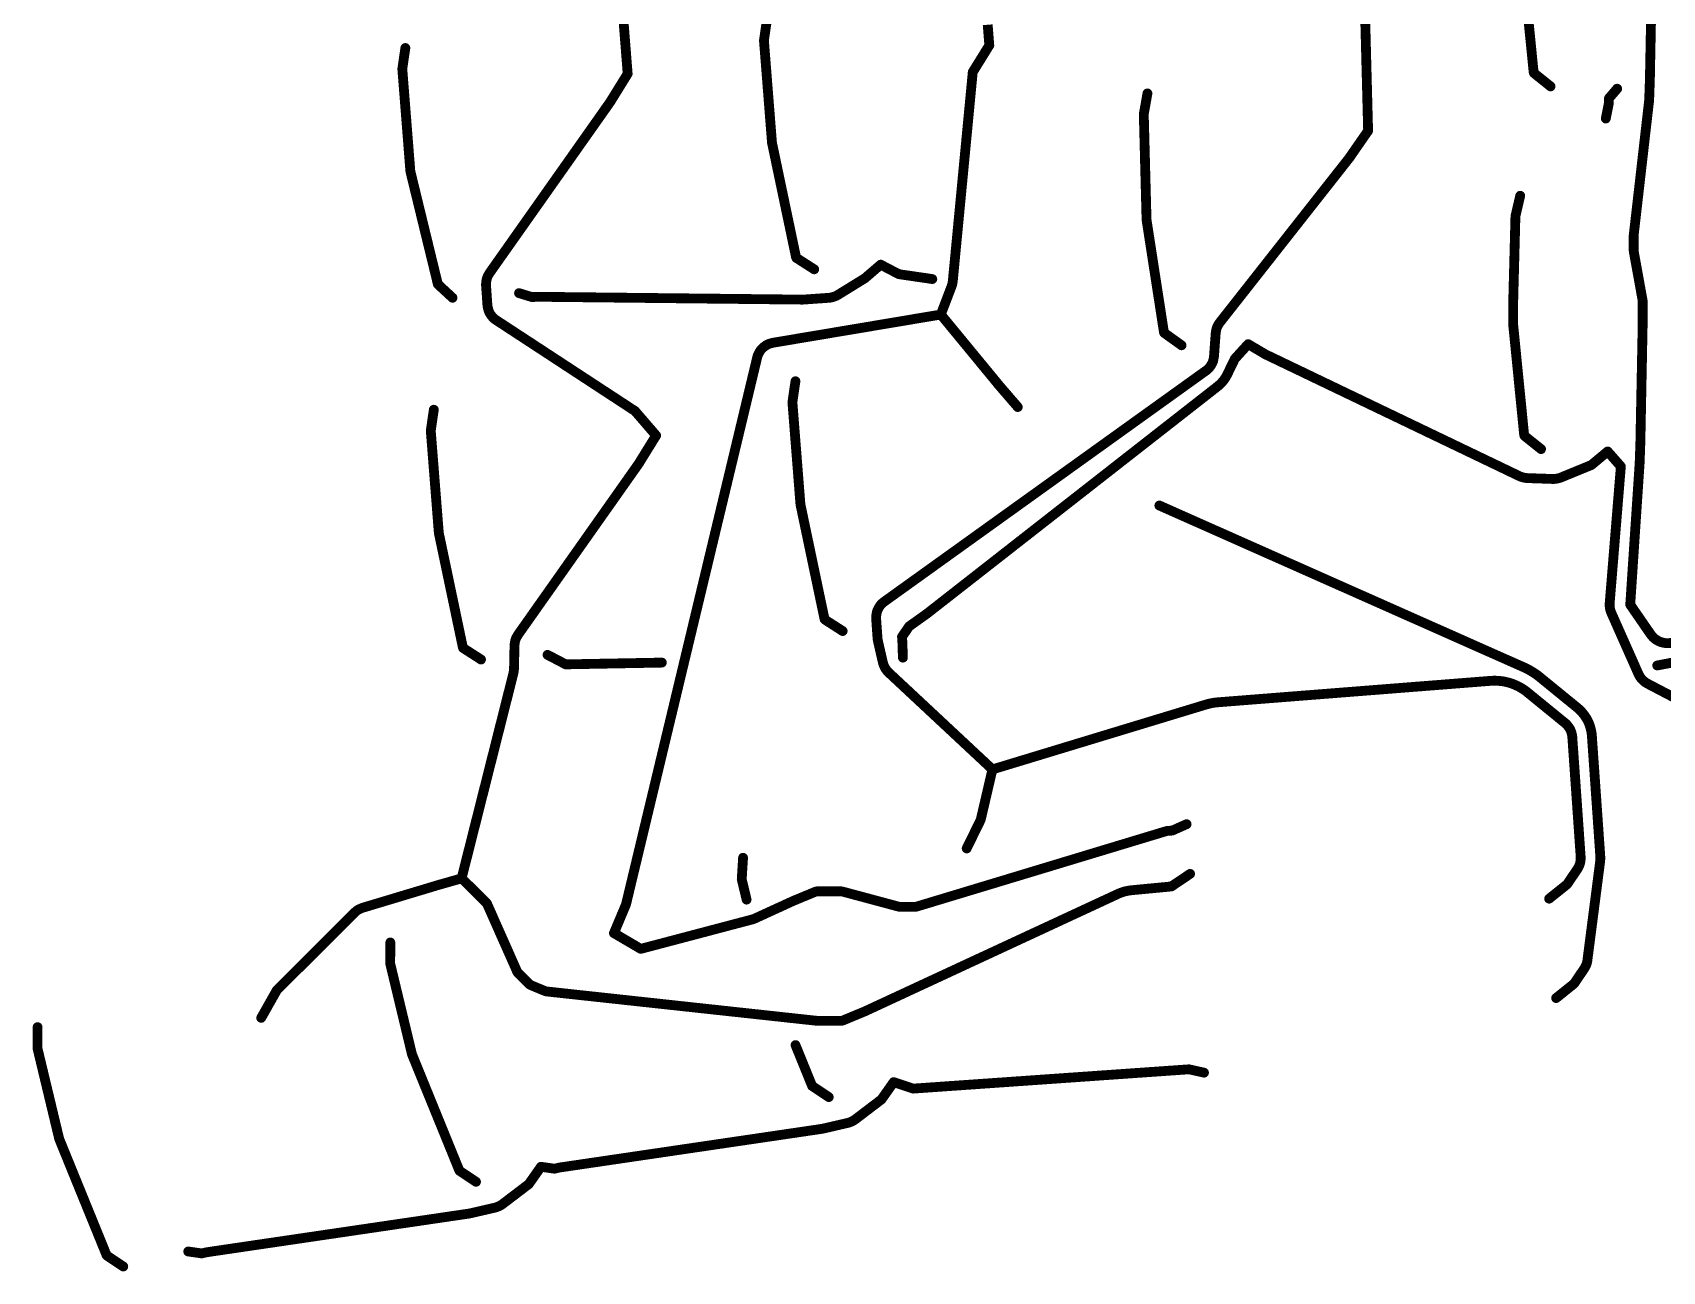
# Model space of a CAD drawing. Extents: x -168 to 102, y -39 to 61.
# Drawn here: x -24 to 59.1, y -38.3 to 24.9 of the extents above; entities that cross this region are included whole.
import ezdxf

# ---------------------------------------------------------------- set-up
doc = ezdxf.new("R2010")
doc.units = 0
doc.layers.get('0').update_dxf_attribs({"linetype": 'CONTINUOUS', "lineweight": 0})
doc.layers.add('B_Cu_____________', color=7, linetype='CONTINUOUS', lineweight=0)

# ---------------------------------------------------------------- blocks, each defined once
blk = doc.blocks.new('UNIT_DISC')
at = {"const_width": 0.5}
blk.add_lwpolyline([(0.25, 0, 1), (-0.25, 0, 1)], format="xyb", close=True, dxfattribs=at)

msp = doc.modelspace()

# ---------------------------------------------------------------- linework, layer by layer
at = {"layer": 'B_Cu_____________', "const_width": 0.5}
for points in [[(4.9837, 39.913), (6.2311, 24.0641)], [(43.6452, 37.0542), (44.0611, 21.1616)], [(52.5338, 22.8677), (51.9804, 28.4313)], [(58.5802, 28.4513), (58.4638, 22.4597)], [(13.2826, 24.4666), (13.4381, 25.5331)], [(24.6937, 25.2664), (24.7762, 24.2186)], [(-5.1603, 23.0151), (-5.0049, 24.0816)], [(6.2311, 24.0641), (6.2507, 23.8149)], [(13.3022, 24.2174), (13.2826, 24.4666)], [(13.6918, 19.268), (13.3022, 24.2174)], [(23.9324, 22.8567), (24.7762, 24.2186)], [(6.2507, 23.8149), (6.3332, 22.7671)], [(-5.1407, 22.7659), (-5.1603, 23.0151)], [(-4.7511, 17.8165), (-5.1407, 22.7659)], [(6.3332, 22.7671), (5.4894, 21.4052)], [(22.9142, 12.2009), (23.9324, 22.8567)], [(52.5478, 22.8148), (52.5407, 22.8358)], [(52.5656, 22.7907), (52.5648, 22.7913)], [(53.3975, 22.1246), (52.5656, 22.7907)], [(58.4634, 22.4481), (58.4285, 21.4487)], [(5.4808, 21.3828), (-0.6922, 12.6338)], [(5.4894, 21.4052), (5.4891, 21.4031)], [(32.6538, 20.7108), (32.8414, 21.7671)], [(56.3783, 21.5191), (56.3696, 21.2693)], [(56.7955, 22.006), (56.3783, 21.5191)], [(58.4241, 21.3894), (57.6416, 14.5633)], [(32.6603, 20.4609), (32.6538, 20.7108)], [(44.0611, 21.1616), (44.0676, 20.9117)], [(44.0676, 20.9117), (44.0952, 19.8611)], [(56.3649, 21.2294), (56.2169, 20.484)], [(56.3696, 21.2693), (56.3693, 21.2641)], [(32.7944, 15.3369), (32.6603, 20.4609)], [(44.0952, 19.8611), (43.1813, 18.5453)], [(14.917, 13.4257), (13.6964, 19.2362)], [(43.1715, 18.5234), (36.549, 10.1095)], [(43.1813, 18.5453), (43.1811, 18.5444)], [(-3.3462, 12.0368), (-4.7448, 17.7769)], [(51.608, 15.5032), (51.8509, 16.5483)], [(33.6771, 9.6196), (32.7972, 15.3052)], [(51.495, 11.1825), (51.6015, 15.2533)], [(51.6015, 15.2533), (51.608, 15.5032)], [(57.64, 14.5348), (57.64, 13.7392)], [(14.9268, 13.3972), (14.9218, 13.4096)], [(14.9479, 13.3729), (14.9459, 13.3742)], [(15.8448, 12.7974), (14.9479, 13.3729)], [(57.644, 13.6946), (58.0918, 11.2205)], [(-0.7305, 12.5736), (-0.7791, 12.4886)], [(18.4241, 12.3369), (17.0336, 11.4804)], [(18.4264, 12.3383), (18.4241, 12.3369)], [(18.4285, 12.3398), (18.4264, 12.3383)], [(19.2366, 13.0346), (18.4285, 12.3398)], [(19.2366, 13.0346), (20.164, 12.5501)], [(20.164, 12.5501), (21.8685, 12.3008)], [(-2.5982, 11.3459), (-3.3462, 12.0368)], [(-0.8888, 11.9667), (-0.8365, 11.2186)], [(-0.872, 12.2119), (-0.8845, 12.1148)], [(1.4604, 11.3792), (0.7936, 11.5831)], [(1.7098, 11.3966), (1.4604, 11.3792)], [(1.7124, 11.3968), (1.7098, 11.3966)], [(15.2408, 11.2524), (1.73, 11.3972)], [(16.8379, 11.3955), (16.7435, 11.3697)], [(22.3024, 10.4912), (22.85, 11.9263)], [(-0.8365, 11.2186), (-0.8365, 11.2184)], [(-0.8365, 11.2184), (-0.819, 10.969)], [(-0.7944, 10.824), (-0.7815, 10.7767)], [(-0.7815, 10.7767), (-0.7813, 10.7763)], [(-0.7813, 10.7763), (-0.7684, 10.7291)], [(15.5504, 11.2716), (15.301, 11.2542)], [(15.5506, 11.2716), (15.5504, 11.2716)], [(16.3486, 11.3274), (15.5506, 11.2716)], [(16.3487, 11.3274), (16.3486, 11.3274)], [(16.5981, 11.3449), (16.3487, 11.3274)], [(51.4949, 11.1759), (51.495, 11.1825)], [(51.4949, 9.9624), (51.4949, 11.1759)], [(58.0958, 11.1769), (58.0959, 11.1513)], [(58.0959, 11.1513), (58.0959, 11.1503)], [(58.0959, 11.1503), (58.0959, 9.9625)], [(-0.6377, 10.4672), (-0.5777, 10.3898)], [(-0.3956, 10.2217), (6.718, 5.5648)], [(13.7659, 9.0566), (22.3024, 10.4912)], [(22.3024, 10.4912), (25.1719, 7.0065)], [(36.5075, 10.0513), (36.4545, 9.9689)], [(52.0495, 4.374), (51.4961, 9.9376)], [(58.0959, 9.9576), (57.9795, 3.966)], [(58.0959, 9.9625), (58.0959, 9.9576)], [(13.5922, 9.0122), (13.6864, 9.0388)], [(33.6939, 9.5677), (33.6858, 9.5879)], [(33.7128, 9.5447), (33.7104, 9.5464)], [(34.5784, 8.923), (33.7128, 9.5447)], [(36.3197, 9.5214), (36.2365, 8.384)], [(36.3384, 9.6483), (36.3297, 9.6002)], [(36.3386, 9.6495), (36.3384, 9.6483)], [(36.3474, 9.6977), (36.3386, 9.6495)], [(37.9778, 8.9824), (37.2928, 8.2289)], [(38.8786, 8.45), (37.9778, 8.9824)], [(6.2549, -19.5584), (12.9415, 8.3188)], [(13.0162, 8.51), (13.064, 8.5955)], [(13.255, 8.8191), (13.332, 8.8797)], [(36.2264, 8.3046), (36.2089, 8.2083)], [(37.2886, 8.2164), (36.9129, 7.4409)], [(37.2928, 8.2289), (37.292, 8.2259)], [(38.8813, 8.4493), (38.8786, 8.45)], [(51.8177, 2.2488), (38.891, 8.4459)], [(35.8551, 7.6504), (19.4553, -4.1206)], [(36.1017, 7.9365), (36.0487, 7.8541)], [(14.7341, 6.0236), (14.8896, 7.0901)], [(36.4155, 6.8248), (21.5563, -4.7907)], [(25.1807, 6.9906), (25.1813, 6.9887)], [(25.1813, 6.9887), (26.2277, 5.7756)], [(-3.7088, 4.5721), (-3.5534, 5.6386)], [(14.7537, 5.7744), (14.7341, 6.0236)], [(15.1433, 0.825), (14.7537, 5.7744)], [(6.7377, 5.5391), (6.7383, 5.5372)], [(6.7383, 5.5372), (7.7847, 4.3241)], [(-3.6892, 4.3229), (-3.7088, 4.5721)], [(-3.2996, -0.6264), (-3.6892, 4.3229)], [(7.7847, 4.3241), (6.9409, 2.9622)], [(52.0635, 4.3211), (52.0564, 4.3421)], [(52.0813, 4.297), (52.0805, 4.2976)], [(52.9132, 3.6309), (52.0813, 4.297)], [(57.9791, 3.9544), (57.9442, 2.955)], [(56.3112, 3.5123), (55.5004, 2.8356)], [(56.3112, 3.5123), (56.9829, 2.747)], [(6.9323, 2.9398), (0.7593, -5.8091)], [(6.9409, 2.9622), (6.9406, 2.9601)], [(55.4792, 2.819), (53.9178, 2.1791)], [(55.5004, 2.8356), (55.4994, 2.8343)], [(56.9833, 2.7351), (56.4149, -4.215)], [(56.9829, 2.747), (56.9831, 2.745)], [(56.9831, 2.745), (56.9833, 2.7351)], [(57.943, 2.9314), (57.4619, -4.3006)], [(52.0164, 2.1841), (51.9688, 2.1954)], [(52.0167, 2.184), (52.0164, 2.1841)], [(52.0644, 2.1727), (52.0167, 2.184)], [(52.4609, 2.1442), (52.211, 2.153)], [(52.4612, 2.1442), (52.4609, 2.1442)], [(53.5105, 2.1077), (52.4612, 2.1442)], [(53.7543, 2.1328), (53.6577, 2.117)], [(16.3685, -5.0172), (15.1479, 0.7932)], [(52.0356, -7.4944), (33.449, 0.7549)], [(-2.0745, -6.4687), (-3.2951, -0.6582)], [(19.4331, -4.1371), (19.3557, -4.1971)], [(58.5027, -5.8106), (57.4619, -4.3006)], [(16.3783, -5.0457), (16.3733, -5.0333)], [(16.3994, -5.07), (16.3974, -5.0687)], [(17.2963, -5.6455), (16.3994, -5.07)], [(19.0057, -5.0247), (19.058, -5.7727)], [(19.0161, -4.8288), (19.0099, -4.8774)], [(19.0164, -4.8271), (19.0161, -4.8288)], [(19.0227, -4.7786), (19.0164, -4.8271)], [(19.164, -4.4178), (19.1154, -4.5028)], [(21.5391, -4.7994), (20.6881, -5.4083)], [(21.5408, -4.7989), (21.5391, -4.7994)], [(56.5017, -4.7268), (57.8779, -7.827)], [(0.721, -5.8693), (0.6724, -5.9543)], [(19.058, -5.7727), (19.058, -5.7729)], [(19.058, -5.7729), (19.0755, -6.0224)], [(20.6881, -5.4083), (20.3241, -5.9359)], [(20.3241, -5.9359), (20.3415, -6.1853)], [(-2.0647, -6.4972), (-2.0697, -6.4848)], [(-2.0436, -6.5215), (-2.0456, -6.5202)], [(-1.1467, -7.097), (-2.0436, -6.5215)], [(0.5611, -6.4083), (0.5373, -7.5485)], [(0.5731, -6.2803), (0.5669, -6.3289)], [(0.5734, -6.2786), (0.5731, -6.2803)], [(0.5797, -6.2301), (0.5734, -6.2786)], [(2.2451, -6.8598), (3.1725, -7.3442)], [(19.0927, -6.1378), (19.3448, -7.2364)], [(20.3415, -6.1853), (20.3417, -6.1879)], [(20.3417, -6.1879), (20.342, -6.1945)], [(20.342, -6.1945), (20.3687, -7.0014)], [(0.5251, -7.6779), (0.5188, -7.7265)], [(0.5252, -7.6766), (0.5251, -7.6779)], [(0.5314, -7.6281), (0.5252, -7.6766)], [(3.1725, -7.3442), (3.1733, -7.3443)], [(3.1733, -7.3443), (3.1797, -7.3446)], [(3.1797, -7.3446), (8.0767, -7.2545)], [(52.2194, -7.5827), (52.0847, -7.5172)], [(52.3521, -7.6552), (52.3301, -7.6422)], [(52.3545, -7.6566), (52.3521, -7.6552)], [(52.4617, -7.7202), (52.3545, -7.6566)], [(58.8381, -7.4008), (59.7464, -7.2301)], [(0.5021, -7.8139), (-2.1367, -18.2572)], [(19.652, -7.7694), (24.9363, -12.7005)], [(50.3417, -8.1847), (36.4074, -9.2813)], [(50.3849, -8.1824), (50.3592, -8.1836)], [(50.3882, -8.1823), (50.3849, -8.1824)], [(50.511, -8.1773), (50.3882, -8.1823)], [(50.7011, -8.1822), (50.5523, -8.1771)], [(50.8797, -8.1979), (50.7331, -8.1843)], [(51.0693, -8.2282), (50.9202, -8.2031)], [(51.258, -8.2734), (51.1105, -8.2368)], [(51.3218, -8.2928), (51.2975, -8.2848)], [(51.3222, -8.2929), (51.3218, -8.2928)], [(51.4428, -8.3327), (51.3222, -8.2929)], [(51.6175, -8.4036), (51.4814, -8.3471)], [(51.7818, -8.4824), (51.6471, -8.4169)], [(51.8432, -8.5166), (51.8212, -8.5036)], [(51.844, -8.5171), (51.8432, -8.5166)], [(51.9512, -8.5807), (51.844, -8.5171)], [(52.5493, -7.7759), (52.5279, -7.7617)], [(52.5515, -7.7774), (52.5493, -7.7759)], [(52.6551, -7.8464), (52.5515, -7.7774)], [(52.8888, -8.027), (52.7712, -7.9318)], [(52.8929, -8.0304), (52.8888, -8.027)], [(54.779, -9.5679), (52.8929, -8.0304)], [(58.3506, -8.3313), (68.8786, -13.8473)], [(35.8543, -9.3852), (24.9363, -12.7005)], [(35.9021, -9.3724), (35.8772, -9.3788)], [(35.9032, -9.3721), (35.9021, -9.3724)], [(36.021, -9.3421), (35.9032, -9.3721)], [(36.077, -9.3303), (36.0518, -9.3352)], [(36.0776, -9.3302), (36.077, -9.3303)], [(36.1986, -9.3068), (36.0776, -9.3302)], [(36.2643, -9.2976), (36.2388, -9.3006)], [(36.265, -9.2975), (36.2643, -9.2976)], [(36.387, -9.2833), (36.265, -9.2975)], [(51.9961, -8.6096), (51.9747, -8.5954)], [(51.9969, -8.6101), (51.9961, -8.6096)], [(52.1005, -8.6791), (51.9969, -8.6101)], [(52.2593, -8.8046), (52.1417, -8.7094)], [(52.2607, -8.8058), (52.2593, -8.8046)], [(54.1468, -10.3434), (52.2607, -8.8058)], [(55.1165, -9.9297), (55.0565, -9.8523)], [(54.3258, -10.5427), (54.2658, -10.4653)], [(54.4694, -10.8518), (54.4565, -10.8046)], [(54.4696, -10.8522), (54.4694, -10.8518)], [(54.4825, -10.8995), (54.4696, -10.8522)], [(54.7576, -14.6259), (54.5071, -11.0446)], [(55.4346, -10.5881), (55.4217, -10.5409)], [(55.4348, -10.589), (55.4346, -10.5881)], [(55.4477, -10.6363), (55.4348, -10.589)], [(55.7556, -14.5561), (55.5051, -10.9748)], [(24.3391, -15.2622), (24.9363, -12.7005)], [(54.7576, -14.626), (54.7576, -14.6259)], [(54.9347, -17.1598), (54.7576, -14.626)], [(55.7556, -14.5562), (55.7556, -14.5561)], [(55.9327, -17.09), (55.7556, -14.5562)], [(23.6222, -16.7301), (24.3374, -15.268)], [(24.3374, -15.268), (24.3377, -15.2673)], [(24.3377, -15.2673), (24.3391, -15.2622)], [(33.8036, -15.8467), (25.0182, -18.5035)], [(33.8585, -15.8366), (33.8559, -15.8368)], [(34.1079, -15.8191), (33.8585, -15.8366)], [(34.8379, -15.4925), (34.1079, -15.8191)], [(12.1499, -18.3027), (12.2181, -17.2055)], [(54.7764, -17.7667), (54.825, -17.6817)], [(54.9179, -17.405), (54.9304, -17.3079)], [(55.2722, -22.4729), (55.9226, -17.4363)], [(-3.26, -18.5751), (-2.1367, -18.2572)], [(-1.449, -18.9252), (-2.1367, -18.2572)], [(12.2083, -18.5458), (12.1499, -18.3027)], [(25.018, -18.5035), (21.0781, -19.6935)], [(25.0182, -18.5035), (25.018, -18.5035)], [(35.0151, -18.0263), (34.0661, -18.667)], [(54.2446, -18.5541), (54.7458, -17.8158)], [(-7.1659, -19.7505), (-3.264, -18.5762)], [(-3.264, -18.5762), (-3.26, -18.5751)], [(-1.4464, -18.9278), (-1.449, -18.9252)], [(-0.8838, -19.4904), (-1.4464, -18.9278)], [(12.3989, -19.3398), (12.2083, -18.5458)], [(15.9072, -18.9374), (14.81, -19.3918)], [(17.2165, -18.9183), (16.003, -18.9183)], [(20.1451, -19.6957), (17.2815, -18.9269)], [(31.3525, -19.0422), (18.4429, -25.0316)], [(34.0578, -18.6685), (32.0111, -18.8636)], [(34.0644, -18.6674), (34.0578, -18.6685)], [(34.0661, -18.667), (34.0644, -18.6674)], [(53.328, -19.292), (54.2341, -18.5653)], [(54.2341, -18.5653), (54.236, -18.5636)], [(-11.5583, -23.9557), (-7.5683, -19.9787)], [(-7.3528, -19.8287), (-7.2639, -19.7877)], [(0.6945, -23.007), (-0.8319, -19.5659)], [(5.6333, -21.0488), (6.2536, -19.5717)], [(6.2536, -19.5717), (6.2536, -19.5698)], [(14.7777, -19.4054), (12.8365, -20.2948)], [(14.7858, -19.4018), (14.7777, -19.4054)], [(14.8096, -19.3919), (14.7858, -19.4018)], [(14.81, -19.3918), (14.8096, -19.3919)], [(20.9801, -19.7043), (20.2101, -19.7043)], [(20.9811, -19.7043), (20.9801, -19.7043)], [(21.0067, -19.7042), (20.9811, -19.7043)], [(12.667, -20.3555), (7.0101, -21.8484)], [(-5.7759, -22.6063), (-5.7708, -21.5242)], [(6.9995, -21.85), (5.6333, -21.0488)], [(7.0014, -21.8499), (6.9995, -21.85)], [(7.0101, -21.8484), (7.0014, -21.8499)], [(-5.7175, -22.8494), (-5.7759, -22.6063)], [(-4.6726, -27.2027), (-5.7175, -22.8494)], [(1.309, -23.6451), (0.7464, -23.0825)], [(54.599, -23.6217), (55.1002, -22.8834)], [(55.1308, -22.8343), (55.1794, -22.7493)], [(-12.3555, -25.3676), (-11.5583, -23.9557)], [(2.1253, -24.0039), (1.3902, -23.6994)], [(15.9761, -25.5178), (2.1942, -24.0215)], [(53.6824, -24.3596), (54.5885, -23.6329)], [(54.5885, -23.6329), (54.5904, -23.6312)], [(18.3002, -25.091), (17.3123, -25.5001)], [(18.3003, -25.091), (18.3002, -25.091)], [(18.4096, -25.0457), (18.3003, -25.091)], [(18.4099, -25.0456), (18.4096, -25.0457)], [(18.4337, -25.0357), (18.4099, -25.0456)], [(-23.7647, -26.9251), (-23.7596, -25.843)], [(17.1909, -25.5193), (16.0031, -25.5193)], [(17.1919, -25.5193), (17.1909, -25.5193)], [(17.2175, -25.5192), (17.1919, -25.5193)], [(15.7399, -28.8407), (14.8926, -26.7568)], [(-23.7063, -27.1682), (-23.7647, -26.9251)], [(-22.6614, -31.5215), (-23.7063, -27.1682)], [(-2.2489, -33.1594), (-4.661, -27.2387)], [(34.7097, -28.0092), (20.8941, -28.9763)], [(34.9591, -27.9917), (34.7097, -28.0092)], [(35.7239, -28.1616), (34.9591, -27.9917)], [(15.7401, -28.8411), (15.7399, -28.8407)], [(15.7406, -28.8424), (15.7401, -28.8411)], [(16.5875, -29.4078), (15.7406, -28.8424)], [(19.9003, -28.643), (19.2922, -29.5065)], [(20.8921, -28.9764), (19.9003, -28.643)], [(20.8935, -28.9763), (20.8921, -28.9764)], [(20.8941, -28.9763), (20.8935, -28.9763)], [(19.2761, -29.528), (17.9336, -30.5501)], [(19.2922, -29.5065), (19.2912, -29.5088)], [(17.5587, -30.7246), (16.292, -31.0171)], [(17.788, -30.6369), (17.6988, -30.6772)], [(-20.2378, -37.4782), (-22.6498, -31.5575)], [(16.2326, -31.0283), (2.8654, -32.9989)], [(-2.2487, -33.1598), (-2.2489, -33.1594)], [(-2.2482, -33.1611), (-2.2487, -33.1598)], [(-1.4013, -33.7265), (-2.2482, -33.1611)], [(1.9115, -32.9617), (1.3034, -33.8252)], [(2.602, -33.0588), (1.9115, -32.9617)], [(2.8456, -33.0026), (2.602, -33.0588)], [(2.8488, -33.0019), (2.8456, -33.0026)], [(1.2873, -33.8467), (-0.0552, -34.8688)], [(1.3034, -33.8252), (1.3024, -33.8275)], [(-0.4301, -35.0433), (-1.6968, -35.3358)], [(-0.2008, -34.9556), (-0.29, -34.9959)], [(-1.7562, -35.347), (-15.1235, -37.3177)], [(-20.2376, -37.4786), (-20.2378, -37.4782)], [(-20.2371, -37.4799), (-20.2376, -37.4786)], [(-19.3902, -38.0453), (-20.2371, -37.4799)], [(-15.3869, -37.3776), (-16.0774, -37.2805)], [(-15.1433, -37.3214), (-15.3869, -37.3776)], [(-15.1401, -37.3207), (-15.1433, -37.3214)]]:
    msp.add_lwpolyline(points, dxfattribs=at)
for points in [[(52.5338, 22.8677, 0.056687), (52.5407, 22.8358)], [(52.5478, 22.8148, 0.151397), (52.5648, 22.7913)], [(58.4634, 22.4481, 0.003866), (58.4638, 22.4597)], [(5.4808, 21.3828, 0.11347), (5.4891, 21.4031)], [(58.4241, 21.3894, 0.019816), (58.4285, 21.4487)], [(56.3649, 21.2294, 0.035022), (56.3693, 21.2641)], [(13.6918, 19.268, 0.032105), (13.6964, 19.2362)], [(43.1715, 18.5234, 0.119833), (43.1811, 18.5444)], [(-4.7511, 17.8165, 0.040083), (-4.7448, 17.7769)], [(32.7944, 15.3369, 0.03179), (32.7972, 15.3052)], [(57.6416, 14.5633, 0.02851), (57.64, 14.5348)], [(14.917, 13.4257, 0.043842), (14.9218, 13.4096)], [(14.9268, 13.3972, 0.156609), (14.9459, 13.3742)], [(57.64, 13.7392, 0.044779), (57.644, 13.6946)], [(-0.7791, 12.4886, 0.098164), (-0.872, 12.2119)], [(-0.6922, 12.6338, 0.023782), (-0.7305, 12.5736)], [(-0.8845, 12.1148, 0.049473), (-0.8888, 11.9667)], [(1.73, 11.3972, 0.017608), (1.7124, 11.3968)], [(16.8379, 11.3955, 0.071425), (17.0336, 11.4804)], [(22.85, 11.9263, 0.067418), (22.9142, 12.2009)], [(-0.819, 10.969, 0.049107), (-0.7944, 10.824)], [(-0.7684, 10.7291, 0.098447), (-0.6377, 10.4672)], [(15.2408, 11.2524, 0.02007), (15.301, 11.2542)], [(16.5981, 11.3449, 0.049253), (16.7435, 11.3697)], [(58.0958, 11.1769, 0.043779), (58.0918, 11.2205)], [(-0.5777, 10.3898, 0.083122), (-0.3956, 10.2217)], [(36.4545, 9.9689, 0.098063), (36.3474, 9.6977)], [(36.549, 10.1095, 0.023825), (36.5075, 10.0513)], [(51.4949, 9.9624, 0.024793), (51.4961, 9.9376)], [(13.5922, 9.0122, 0.098202), (13.332, 8.8797)], [(13.7659, 9.0566, 0.027158), (13.6864, 9.0388)], [(33.6771, 9.6196, 0.057136), (33.6858, 9.5879)], [(33.6939, 9.5677, 0.140381), (33.7104, 9.5464)], [(36.3297, 9.6002, 0.026478), (36.3197, 9.5214)], [(13.0162, 8.51, 0.068702), (12.9415, 8.3188)], [(13.255, 8.8191, 0.098916), (13.064, 8.5955)], [(36.1017, 7.9365, 0.098267), (36.2089, 8.2083)], [(36.2264, 8.3046, 0.026681), (36.2365, 8.384)], [(37.2886, 8.2164, 0.051859), (37.292, 8.2259)], [(38.891, 8.4459, 0.052831), (38.8813, 8.4493)], [(35.8551, 7.6504, 0.094448), (36.0487, 7.8541)], [(36.4155, 6.8248, 0.114537), (36.9129, 7.4409)], [(25.1807, 6.9906, 0.09373), (25.1719, 7.0065)], [(6.7377, 5.5391, 0.170319), (6.718, 5.5648)], [(52.0495, 4.374, 0.056687), (52.0564, 4.3421)], [(52.0635, 4.3211, 0.151397), (52.0805, 4.2976)], [(57.9791, 3.9544, 0.003866), (57.9795, 3.966)], [(6.9323, 2.9398, 0.11347), (6.9406, 2.9601)], [(51.8177, 2.2488, 0.053536), (51.9688, 2.1954)], [(55.4792, 2.819, 0.131879), (55.4994, 2.8343)], [(57.943, 2.9314, 0.007873), (57.9442, 2.955)], [(52.0644, 2.1727, 0.049394), (52.211, 2.153)], [(53.5105, 2.1077, 0.049251), (53.6577, 2.117)], [(53.7543, 2.1328, 0.056788), (53.9178, 2.1791)], [(15.1433, 0.825, 0.032105), (15.1479, 0.7932)], [(-3.2996, -0.6264, 0.032084), (-3.2951, -0.6582)], [(19.3557, -4.1971, 0.09832), (19.164, -4.4178)], [(19.4553, -4.1206, 0.009215), (19.4331, -4.1371)], [(56.4149, -4.215, 0.125482), (56.5017, -4.7268)], [(16.3685, -5.0172, 0.043842), (16.3733, -5.0333)], [(16.3783, -5.0457, 0.156609), (16.3974, -5.0687)], [(19.0099, -4.8774, 0.049204), (19.0057, -5.0247)], [(19.1154, -4.5028, 0.097856), (19.0227, -4.7786)], [(21.5408, -4.7989, 0.090382), (21.5563, -4.7907)], [(0.6724, -5.9543, 0.097856), (0.5797, -6.2301)], [(0.7593, -5.8091, 0.023782), (0.721, -5.8693)], [(19.0755, -6.0224, 0.038923), (19.0927, -6.1378)], [(58.5027, -5.8106, 0.614493), (60.36, -5.5588)], [(-2.0745, -6.4687, 0.043842), (-2.0697, -6.4848)], [(-2.0647, -6.4972, 0.156609), (-2.0456, -6.5202)], [(0.5669, -6.3289, 0.026538), (0.5611, -6.4083)], [(0.5021, -7.8139, 0.029667), (0.5188, -7.7265)], [(0.5314, -7.6281, 0.026609), (0.5373, -7.5485)], [(19.3448, -7.2364, 0.149686), (19.652, -7.7694)], [(52.0847, -7.5172, 0.008727), (52.0356, -7.4944)], [(52.3301, -7.6422, 0.020266), (52.2194, -7.5827)], [(52.5279, -7.7617, 0.012596), (52.4617, -7.7202)], [(50.3592, -8.1836, 0.007964), (50.3417, -8.1847)], [(50.5523, -8.1771, 0.018763), (50.511, -8.1773)], [(50.7331, -8.1843, 0.014567), (50.7011, -8.1822)], [(50.9202, -8.2031, 0.01855), (50.8797, -8.1979)], [(51.1105, -8.2368, 0.01912), (51.0693, -8.2282)], [(51.2975, -8.2848, 0.018677), (51.258, -8.2734)], [(51.4814, -8.3471, 0.018716), (51.4428, -8.3327)], [(51.6471, -8.4169, 0.01474), (51.6175, -8.4036)], [(51.8212, -8.5036, 0.020327), (51.7818, -8.4824)], [(52.7712, -7.9318, 0.023244), (52.6551, -7.8464)], [(57.8779, -7.827, 0.169203), (58.3506, -8.3313)], [(35.8772, -9.3788, 0.010799), (35.8543, -9.3852)], [(36.0518, -9.3352, 0.014336), (36.021, -9.3421)], [(36.2388, -9.3006, 0.018479), (36.1986, -9.3068)], [(36.4074, -9.2813, 0.00931), (36.387, -9.2833)], [(51.9747, -8.5954, 0.01259), (51.9512, -8.5807)], [(52.1417, -8.7094, 0.023236), (52.1005, -8.6791)], [(55.0565, -9.8523, 0.056915), (54.779, -9.5679)], [(55.4217, -10.5409, 0.098483), (55.1165, -9.9297)], [(54.2658, -10.4653, 0.05693), (54.1468, -10.3434)], [(54.4565, -10.8046, 0.098447), (54.3258, -10.5427)], [(54.5071, -11.0446, 0.04914), (54.4825, -10.8995)], [(55.5051, -10.9748, 0.049138), (55.4477, -10.6363)], [(33.8559, -15.8368, 0.053378), (33.8036, -15.8467)], [(54.825, -17.6817, 0.098164), (54.9179, -17.405)], [(54.9304, -17.3079, 0.049473), (54.9347, -17.1598)], [(55.9226, -17.4363, 0.049586), (55.9327, -17.09)], [(54.7458, -17.8158, 0.019279), (54.7764, -17.7667)], [(16.003, -18.9183, 0.098446), (15.9072, -18.9374)], [(17.2815, -18.9269, 0.065721), (17.2165, -18.9183)], [(32.0111, -18.8636, 0.085044), (31.3525, -19.0422)], [(54.236, -18.5636, 0.06579), (54.2446, -18.5541)], [(-7.3528, -19.8287, 0.088147), (-7.5683, -19.9787)], [(-7.1659, -19.7505, 0.03496), (-7.2639, -19.7877)], [(-0.8319, -19.5659, 0.092216), (-0.8838, -19.4904)], [(6.2549, -19.5584, 0.058835), (6.2536, -19.5698)], [(20.1451, -19.6957, 0.065721), (20.2101, -19.7043)], [(21.0067, -19.7042, 0.072432), (21.0781, -19.6935)], [(12.667, -20.3555, 0.042926), (12.8365, -20.2948)], [(55.1794, -22.7493, 0.09806), (55.2722, -22.4729)], [(0.6945, -23.007, 0.092216), (0.7464, -23.0825)], [(55.1002, -22.8834, 0.019279), (55.1308, -22.8343)], [(1.309, -23.6451, 0.098444), (1.3902, -23.6994)], [(2.1253, -24.0039, 0.07134), (2.1942, -24.0215)], [(54.5904, -23.6312, 0.06579), (54.599, -23.6217)], [(18.4337, -25.0357, 0.010054), (18.4429, -25.0316)], [(15.9761, -25.5178, 0.027009), (16.0031, -25.5193)], [(17.2175, -25.5192, 0.097438), (17.3123, -25.5001)], [(-4.6726, -27.2027, 0.037799), (-4.661, -27.2387)], [(19.2761, -29.528, 0.127145), (19.2912, -29.5088)], [(17.5587, -30.7246, 0.049387), (17.6988, -30.6772)], [(17.788, -30.6369, 0.05665), (17.9336, -30.5501)], [(-22.6614, -31.5215, 0.037799), (-22.6498, -31.5575)], [(16.2326, -31.0283, 0.020143), (16.292, -31.0171)], [(2.8654, -32.9989, 0.016874), (2.8488, -33.0019)], [(1.2873, -33.8467, 0.127145), (1.3024, -33.8275)], [(-0.4301, -35.0433, 0.049387), (-0.29, -34.9959)], [(-0.2008, -34.9556, 0.05665), (-0.0552, -34.8688)], [(-1.7562, -35.347, 0.020143), (-1.6968, -35.3358)], [(-15.1235, -37.3177, 0.016874), (-15.1401, -37.3207)]]:
    msp.add_lwpolyline(points, format="xyb", dxfattribs=at)

# ---------------------------------------------------------------- block references
at = {"layer": 'B_Cu_____________', "xscale": 0.5, "yscale": 0.5}
for p in [(-5.0049, 24.0816), (6.2311, 24.0641), (6.2311, 24.0641), (13.2826, 24.4666), (13.2826, 24.4666), (13.3022, 24.2174), (13.3022, 24.2174), (24.7762, 24.2186), (24.7762, 24.2186), (6.2507, 23.8149), (6.2507, 23.8149), (-5.1603, 23.0151), (-5.1603, 23.0151), (-5.1407, 22.7659), (-5.1407, 22.7659), (6.3332, 22.7671), (6.3332, 22.7671), (23.9324, 22.8567), (23.9324, 22.8567), (52.5338, 22.8677), (52.5338, 22.8677), (52.5407, 22.8358), (52.5407, 22.8358), (52.5478, 22.8148), (52.5478, 22.8148), (52.5648, 22.7913), (52.5648, 22.7913), (52.5656, 22.7907), (52.5656, 22.7907), (58.4634, 22.4481), (58.4634, 22.4481), (58.4638, 22.4597), (58.4638, 22.4597), (5.4808, 21.3828), (5.4808, 21.3828), (5.4891, 21.4031), (5.4891, 21.4031), (5.4894, 21.4052), (5.4894, 21.4052), (32.8414, 21.7671), (53.3975, 22.1246), (56.3783, 21.5191), (56.3783, 21.5191), (56.7955, 22.006), (58.4241, 21.3894), (58.4241, 21.3894), (58.4285, 21.4487), (58.4285, 21.4487), (32.6538, 20.7108), (32.6538, 20.7108), (44.0611, 21.1616), (44.0611, 21.1616), (44.0676, 20.9117), (44.0676, 20.9117), (56.3649, 21.2294), (56.3649, 21.2294), (56.3693, 21.2641), (56.3693, 21.2641), (56.3696, 21.2693), (56.3696, 21.2693), (32.6603, 20.4609), (32.6603, 20.4609), (44.0952, 19.8611), (44.0952, 19.8611), (56.2169, 20.484), (13.6918, 19.268), (13.6918, 19.268), (13.6964, 19.2362), (13.6964, 19.2362), (43.1715, 18.5234), (43.1715, 18.5234), (43.1811, 18.5444), (43.1811, 18.5444), (43.1813, 18.5453), (43.1813, 18.5453), (-4.7511, 17.8165), (-4.7511, 17.8165), (-4.7448, 17.7769), (-4.7448, 17.7769), (51.8509, 16.5483), (32.7944, 15.3369), (32.7944, 15.3369), (32.7972, 15.3052), (32.7972, 15.3052), (51.6015, 15.2533), (51.6015, 15.2533), (51.608, 15.5032), (51.608, 15.5032), (57.64, 14.5348), (57.64, 14.5348), (57.6416, 14.5633), (57.6416, 14.5633), (14.917, 13.4257), (14.917, 13.4257), (14.9218, 13.4096), (14.9218, 13.4096), (14.9268, 13.3972), (14.9268, 13.3972), (14.9459, 13.3742), (14.9459, 13.3742), (14.9479, 13.3729), (14.9479, 13.3729), (57.64, 13.7392), (57.64, 13.7392), (57.644, 13.6946), (57.644, 13.6946), (-0.7791, 12.4886), (-0.7791, 12.4886), (-0.7305, 12.5736), (-0.7305, 12.5736), (-0.6922, 12.6338), (-0.6922, 12.6338), (15.8448, 12.7974), (18.4241, 12.3369), (18.4241, 12.3369), (18.4264, 12.3383), (18.4264, 12.3383), (18.4285, 12.3398), (18.4285, 12.3398), (19.2366, 13.0346), (19.2366, 13.0346), (20.164, 12.5501), (20.164, 12.5501), (21.8685, 12.3008), (-3.3462, 12.0368), (-3.3462, 12.0368), (-0.8888, 11.9667), (-0.8888, 11.9667), (-0.8845, 12.1148), (-0.8845, 12.1148), (-0.872, 12.2119), (-0.872, 12.2119), (0.7936, 11.5831), (1.7098, 11.3966), (1.7098, 11.3966), (1.7124, 11.3968), (1.7124, 11.3968), (1.73, 11.3972), (1.73, 11.3972), (16.8379, 11.3955), (16.8379, 11.3955), (17.0336, 11.4804), (17.0336, 11.4804), (22.85, 11.9263), (22.85, 11.9263), (22.9142, 12.2009), (22.9142, 12.2009), (-2.5982, 11.3459), (-0.8365, 11.2186), (-0.8365, 11.2186), (-0.8365, 11.2184), (-0.8365, 11.2184), (-0.819, 10.969), (-0.819, 10.969), (-0.7944, 10.824), (-0.7944, 10.824), (-0.7815, 10.7767), (-0.7815, 10.7767), (-0.7813, 10.7763), (-0.7813, 10.7763), (-0.7684, 10.7291), (-0.7684, 10.7291), (1.4604, 11.3792), (1.4604, 11.3792), (15.2408, 11.2524), (15.2408, 11.2524), (15.301, 11.2542), (15.301, 11.2542), (15.5504, 11.2716), (15.5504, 11.2716), (15.5506, 11.2716), (15.5506, 11.2716), (16.3486, 11.3274), (16.3486, 11.3274), (16.3487, 11.3274), (16.3487, 11.3274), (16.5981, 11.3449), (16.5981, 11.3449), (16.7435, 11.3697), (16.7435, 11.3697), (51.4949, 11.1759), (51.4949, 11.1759), (51.495, 11.1825), (51.495, 11.1825), (58.0918, 11.2205), (58.0918, 11.2205), (58.0958, 11.1769), (58.0958, 11.1769), (58.0959, 11.1513), (58.0959, 11.1513), (58.0959, 11.1503), (58.0959, 11.1503), (-0.6377, 10.4672), (-0.6377, 10.4672), (-0.5777, 10.3898), (-0.5777, 10.3898), (-0.3956, 10.2217), (-0.3956, 10.2217), (22.3024, 10.4912), (22.3024, 10.4912), (22.3024, 10.4912), (36.4545, 9.9689), (36.4545, 9.9689), (36.5075, 10.0513), (36.5075, 10.0513), (36.549, 10.1095), (36.549, 10.1095), (51.4949, 9.9624), (51.4949, 9.9624), (51.4961, 9.9376), (51.4961, 9.9376), (58.0959, 9.9625), (58.0959, 9.9625), (58.0959, 9.9576), (58.0959, 9.9576), (13.5922, 9.0122), (13.5922, 9.0122), (13.6864, 9.0388), (13.6864, 9.0388), (13.7659, 9.0566), (13.7659, 9.0566), (33.6771, 9.6196), (33.6771, 9.6196), (33.6858, 9.5879), (33.6858, 9.5879), (33.6939, 9.5677), (33.6939, 9.5677), (33.7104, 9.5464), (33.7104, 9.5464), (33.7128, 9.5447), (33.7128, 9.5447), (34.5784, 8.923), (36.3197, 9.5214), (36.3197, 9.5214), (36.3297, 9.6002), (36.3297, 9.6002), (36.3384, 9.6483), (36.3384, 9.6483), (36.3386, 9.6495), (36.3386, 9.6495), (36.3474, 9.6977), (36.3474, 9.6977), (37.9778, 8.9824), (37.9778, 8.9824), (12.9415, 8.3188), (12.9415, 8.3188), (13.0162, 8.51), (13.0162, 8.51), (13.064, 8.5955), (13.064, 8.5955), (13.255, 8.8191), (13.255, 8.8191), (13.332, 8.8797), (13.332, 8.8797), (36.2089, 8.2083), (36.2089, 8.2083), (36.2264, 8.3046), (36.2264, 8.3046), (36.2365, 8.384), (36.2365, 8.384), (37.2886, 8.2164), (37.2886, 8.2164), (37.292, 8.2259), (37.292, 8.2259), (37.2928, 8.2289), (37.2928, 8.2289), (38.8786, 8.45), (38.8786, 8.45), (38.8813, 8.4493), (38.8813, 8.4493), (38.891, 8.4459), (38.891, 8.4459), (35.8551, 7.6504), (35.8551, 7.6504), (36.0487, 7.8541), (36.0487, 7.8541), (36.1017, 7.9365), (36.1017, 7.9365), (36.9129, 7.4409), (36.9129, 7.4409), (14.8896, 7.0901), (25.1719, 7.0065), (25.1719, 7.0065), (25.1807, 6.9906), (25.1807, 6.9906), (25.1813, 6.9887), (25.1813, 6.9887), (36.4155, 6.8248), (36.4155, 6.8248), (-3.5534, 5.6386), (14.7341, 6.0236), (14.7341, 6.0236), (14.7537, 5.7744), (14.7537, 5.7744), (26.2277, 5.7756), (6.718, 5.5648), (6.718, 5.5648), (6.7377, 5.5391), (6.7377, 5.5391), (6.7383, 5.5372), (6.7383, 5.5372), (-3.7088, 4.5721), (-3.7088, 4.5721), (-3.6892, 4.3229), (-3.6892, 4.3229), (7.7847, 4.3241), (7.7847, 4.3241), (52.0495, 4.374), (52.0495, 4.374), (52.0564, 4.3421), (52.0564, 4.3421), (52.0635, 4.3211), (52.0635, 4.3211), (52.0805, 4.2976), (52.0805, 4.2976), (52.0813, 4.297), (52.0813, 4.297), (57.9791, 3.9544), (57.9791, 3.9544), (57.9795, 3.966), (57.9795, 3.966), (52.9132, 3.6309), (56.3112, 3.5123), (56.3112, 3.5123), (6.9323, 2.9398), (6.9323, 2.9398), (6.9406, 2.9601), (6.9406, 2.9601), (6.9409, 2.9622), (6.9409, 2.9622), (51.8177, 2.2488), (51.8177, 2.2488), (55.4792, 2.819), (55.4792, 2.819), (55.4994, 2.8343), (55.4994, 2.8343), (55.5004, 2.8356), (55.5004, 2.8356), (56.9829, 2.747), (56.9829, 2.747), (56.9831, 2.745), (56.9831, 2.745), (56.9833, 2.7351), (56.9833, 2.7351), (57.943, 2.9314), (57.943, 2.9314), (57.9442, 2.955), (57.9442, 2.955), (51.9688, 2.1954), (51.9688, 2.1954), (52.0164, 2.1841), (52.0164, 2.1841), (52.0167, 2.184), (52.0167, 2.184), (52.0644, 2.1727), (52.0644, 2.1727), (52.211, 2.153), (52.211, 2.153), (52.4609, 2.1442), (52.4609, 2.1442), (52.4612, 2.1442), (52.4612, 2.1442), (53.5105, 2.1077), (53.5105, 2.1077), (53.6577, 2.117), (53.6577, 2.117), (53.7543, 2.1328), (53.7543, 2.1328), (53.9178, 2.1791), (53.9178, 2.1791), (15.1433, 0.825), (15.1433, 0.825), (15.1479, 0.7932), (15.1479, 0.7932), (33.449, 0.7549), (-3.2996, -0.6264), (-3.2996, -0.6264), (-3.2951, -0.6582), (-3.2951, -0.6582), (19.3557, -4.1971), (19.3557, -4.1971), (19.4331, -4.1371), (19.4331, -4.1371), (19.4553, -4.1206), (19.4553, -4.1206), (56.4149, -4.215), (56.4149, -4.215), (57.4619, -4.3006), (57.4619, -4.3006), (16.3685, -5.0172), (16.3685, -5.0172), (16.3733, -5.0333), (16.3733, -5.0333), (16.3783, -5.0457), (16.3783, -5.0457), (16.3974, -5.0687), (16.3974, -5.0687), (16.3994, -5.07), (16.3994, -5.07), (19.0057, -5.0247), (19.0057, -5.0247), (19.0099, -4.8774), (19.0099, -4.8774), (19.0161, -4.8288), (19.0161, -4.8288), (19.0164, -4.8271), (19.0164, -4.8271), (19.0227, -4.7786), (19.0227, -4.7786), (19.1154, -4.5028), (19.1154, -4.5028), (19.164, -4.4178), (19.164, -4.4178), (21.5391, -4.7994), (21.5391, -4.7994), (21.5408, -4.7989), (21.5408, -4.7989), (21.5563, -4.7907), (21.5563, -4.7907), (56.5017, -4.7268), (56.5017, -4.7268), (0.6724, -5.9543), (0.6724, -5.9543), (0.721, -5.8693), (0.721, -5.8693), (0.7593, -5.8091), (0.7593, -5.8091), (17.2963, -5.6455), (19.058, -5.7727), (19.058, -5.7727), (19.058, -5.7729), (19.058, -5.7729), (19.0755, -6.0224), (19.0755, -6.0224), (20.3241, -5.9359), (20.3241, -5.9359), (20.6881, -5.4083), (20.6881, -5.4083), (58.5027, -5.8106), (58.5027, -5.8106), (-2.0745, -6.4687), (-2.0745, -6.4687), (-2.0697, -6.4848), (-2.0697, -6.4848), (-2.0647, -6.4972), (-2.0647, -6.4972), (-2.0456, -6.5202), (-2.0456, -6.5202), (-2.0436, -6.5215), (-2.0436, -6.5215), (0.5611, -6.4083), (0.5611, -6.4083), (0.5669, -6.3289), (0.5669, -6.3289), (0.5731, -6.2803), (0.5731, -6.2803), (0.5734, -6.2786), (0.5734, -6.2786), (0.5797, -6.2301), (0.5797, -6.2301), (2.2451, -6.8598), (19.0927, -6.1378), (19.0927, -6.1378), (20.3415, -6.1853), (20.3415, -6.1853), (20.3417, -6.1879), (20.3417, -6.1879), (20.342, -6.1945), (20.342, -6.1945), (-1.1467, -7.097), (0.5188, -7.7265), (0.5188, -7.7265), (0.5251, -7.6779), (0.5251, -7.6779), (0.5252, -7.6766), (0.5252, -7.6766), (0.5314, -7.6281), (0.5314, -7.6281), (0.5373, -7.5485), (0.5373, -7.5485), (3.1725, -7.3442), (3.1725, -7.3442), (3.1733, -7.3443), (3.1733, -7.3443), (3.1797, -7.3446), (3.1797, -7.3446), (8.0767, -7.2545), (19.3448, -7.2364), (19.3448, -7.2364), (20.3687, -7.0014), (52.0356, -7.4944), (52.0356, -7.4944), (52.0847, -7.5172), (52.0847, -7.5172), (52.2194, -7.5827), (52.2194, -7.5827), (52.3301, -7.6422), (52.3301, -7.6422), (52.3521, -7.6552), (52.3521, -7.6552), (52.3545, -7.6566), (52.3545, -7.6566), (52.4617, -7.7202), (52.4617, -7.7202), (58.8381, -7.4008), (0.5021, -7.8139), (0.5021, -7.8139), (19.652, -7.7694), (19.652, -7.7694), (50.3417, -8.1847), (50.3417, -8.1847), (50.3592, -8.1836), (50.3592, -8.1836), (50.3849, -8.1824), (50.3849, -8.1824), (50.3882, -8.1823), (50.3882, -8.1823), (50.511, -8.1773), (50.511, -8.1773), (50.5523, -8.1771), (50.5523, -8.1771), (50.7011, -8.1822), (50.7011, -8.1822), (50.7331, -8.1843), (50.7331, -8.1843), (50.8797, -8.1979), (50.8797, -8.1979), (50.9202, -8.2031), (50.9202, -8.2031), (51.0693, -8.2282), (51.0693, -8.2282), (51.1105, -8.2368), (51.1105, -8.2368), (51.258, -8.2734), (51.258, -8.2734), (51.2975, -8.2848), (51.2975, -8.2848), (51.3218, -8.2928), (51.3218, -8.2928), (51.3222, -8.2929), (51.3222, -8.2929), (51.4428, -8.3327), (51.4428, -8.3327), (51.4814, -8.3471), (51.4814, -8.3471), (51.6175, -8.4036), (51.6175, -8.4036), (51.6471, -8.4169), (51.6471, -8.4169), (51.7818, -8.4824), (51.7818, -8.4824), (51.8212, -8.5036), (51.8212, -8.5036), (51.8432, -8.5166), (51.8432, -8.5166), (51.844, -8.5171), (51.844, -8.5171), (52.5279, -7.7617), (52.5279, -7.7617), (52.5493, -7.7759), (52.5493, -7.7759), (52.5515, -7.7774), (52.5515, -7.7774), (52.6551, -7.8464), (52.6551, -7.8464), (52.7712, -7.9318), (52.7712, -7.9318), (52.8888, -8.027), (52.8888, -8.027), (52.8929, -8.0304), (52.8929, -8.0304), (57.8779, -7.827), (57.8779, -7.827), (58.3506, -8.3313), (58.3506, -8.3313), (35.8543, -9.3852), (35.8543, -9.3852), (35.8772, -9.3788), (35.8772, -9.3788), (35.9021, -9.3724), (35.9021, -9.3724), (35.9032, -9.3721), (35.9032, -9.3721), (36.021, -9.3421), (36.021, -9.3421), (36.0518, -9.3352), (36.0518, -9.3352), (36.077, -9.3303), (36.077, -9.3303), (36.0776, -9.3302), (36.0776, -9.3302), (36.1986, -9.3068), (36.1986, -9.3068), (36.2388, -9.3006), (36.2388, -9.3006), (36.2643, -9.2976), (36.2643, -9.2976), (36.265, -9.2975), (36.265, -9.2975), (36.387, -9.2833), (36.387, -9.2833), (36.4074, -9.2813), (36.4074, -9.2813), (51.9512, -8.5807), (51.9512, -8.5807), (51.9747, -8.5954), (51.9747, -8.5954), (51.9961, -8.6096), (51.9961, -8.6096), (51.9969, -8.6101), (51.9969, -8.6101), (52.1005, -8.6791), (52.1005, -8.6791), (52.1417, -8.7094), (52.1417, -8.7094), (52.2593, -8.8046), (52.2593, -8.8046), (52.2607, -8.8058), (52.2607, -8.8058), (54.779, -9.5679), (54.779, -9.5679), (55.0565, -9.8523), (55.0565, -9.8523), (55.1165, -9.9297), (55.1165, -9.9297), (54.1468, -10.3434), (54.1468, -10.3434), (54.2658, -10.4653), (54.2658, -10.4653), (54.3258, -10.5427), (54.3258, -10.5427), (54.4565, -10.8046), (54.4565, -10.8046), (54.4694, -10.8518), (54.4694, -10.8518), (54.4696, -10.8522), (54.4696, -10.8522), (54.4825, -10.8995), (54.4825, -10.8995), (54.5071, -11.0446), (54.5071, -11.0446), (55.4217, -10.5409), (55.4217, -10.5409), (55.4346, -10.5881), (55.4346, -10.5881), (55.4348, -10.589), (55.4348, -10.589), (55.4477, -10.6363), (55.4477, -10.6363), (55.5051, -10.9748), (55.5051, -10.9748), (24.9363, -12.7005), (24.9363, -12.7005), (24.9363, -12.7005), (54.7576, -14.6259), (54.7576, -14.6259), (54.7576, -14.626), (54.7576, -14.626), (55.7556, -14.5561), (55.7556, -14.5561), (55.7556, -14.5562), (55.7556, -14.5562), (24.3374, -15.268), (24.3374, -15.268), (24.3377, -15.2673), (24.3377, -15.2673), (24.3391, -15.2622), (24.3391, -15.2622), (33.8036, -15.8467), (33.8036, -15.8467), (33.8559, -15.8368), (33.8559, -15.8368), (33.8585, -15.8366), (33.8585, -15.8366), (34.1079, -15.8191), (34.1079, -15.8191), (34.8379, -15.4925), (23.6222, -16.7301), (12.2181, -17.2055), (54.825, -17.6817), (54.825, -17.6817), (54.9179, -17.405), (54.9179, -17.405), (54.9304, -17.3079), (54.9304, -17.3079), (54.9347, -17.1598), (54.9347, -17.1598), (55.9226, -17.4363), (55.9226, -17.4363), (55.9327, -17.09), (55.9327, -17.09), (-2.1367, -18.2572), (-2.1367, -18.2572), (-2.1367, -18.2572), (12.1499, -18.3027), (12.1499, -18.3027), (25.018, -18.5035), (25.018, -18.5035), (25.0182, -18.5035), (25.0182, -18.5035), (35.0151, -18.0263), (54.7458, -17.8158), (54.7458, -17.8158), (54.7764, -17.7667), (54.7764, -17.7667), (-3.264, -18.5762), (-3.264, -18.5762), (-3.26, -18.5751), (-3.26, -18.5751), (-1.449, -18.9252), (-1.449, -18.9252), (-1.4464, -18.9278), (-1.4464, -18.9278), (12.2083, -18.5458), (12.2083, -18.5458), (12.3989, -19.3398), (15.9072, -18.9374), (15.9072, -18.9374), (16.003, -18.9183), (16.003, -18.9183), (17.2165, -18.9183), (17.2165, -18.9183), (17.2815, -18.9269), (17.2815, -18.9269), (31.3525, -19.0422), (31.3525, -19.0422), (32.0111, -18.8636), (32.0111, -18.8636), (34.0578, -18.6685), (34.0578, -18.6685), (34.0644, -18.6674), (34.0644, -18.6674), (34.0661, -18.667), (34.0661, -18.667), (53.328, -19.292), (54.2341, -18.5653), (54.2341, -18.5653), (54.236, -18.5636), (54.236, -18.5636), (54.2446, -18.5541), (54.2446, -18.5541), (-7.5683, -19.9787), (-7.5683, -19.9787), (-7.3528, -19.8287), (-7.3528, -19.8287), (-7.2639, -19.7877), (-7.2639, -19.7877), (-7.1659, -19.7505), (-7.1659, -19.7505), (-0.8838, -19.4904), (-0.8838, -19.4904), (-0.8319, -19.5659), (-0.8319, -19.5659), (6.2536, -19.5698), (6.2536, -19.5698), (6.2536, -19.5717), (6.2536, -19.5717), (6.2549, -19.5584), (6.2549, -19.5584), (14.7777, -19.4054), (14.7777, -19.4054), (14.7858, -19.4018), (14.7858, -19.4018), (14.8096, -19.3919), (14.8096, -19.3919), (14.81, -19.3918), (14.81, -19.3918), (20.1451, -19.6957), (20.1451, -19.6957), (20.2101, -19.7043), (20.2101, -19.7043), (20.9801, -19.7043), (20.9801, -19.7043), (20.9811, -19.7043), (20.9811, -19.7043), (21.0067, -19.7042), (21.0067, -19.7042), (21.0781, -19.6935), (21.0781, -19.6935), (12.667, -20.3555), (12.667, -20.3555), (12.8365, -20.2948), (12.8365, -20.2948), (-5.7708, -21.5242), (5.6333, -21.0488), (5.6333, -21.0488), (6.9995, -21.85), (6.9995, -21.85), (7.0014, -21.8499), (7.0014, -21.8499), (7.0101, -21.8484), (7.0101, -21.8484), (-5.7759, -22.6063), (-5.7759, -22.6063), (55.2722, -22.4729), (55.2722, -22.4729), (-5.7175, -22.8494), (-5.7175, -22.8494), (0.6945, -23.007), (0.6945, -23.007), (0.7464, -23.0825), (0.7464, -23.0825), (55.1002, -22.8834), (55.1002, -22.8834), (55.1308, -22.8343), (55.1308, -22.8343), (55.1794, -22.7493), (55.1794, -22.7493), (-11.5583, -23.9557), (-11.5583, -23.9557), (1.309, -23.6451), (1.309, -23.6451), (1.3902, -23.6994), (1.3902, -23.6994), (2.1253, -24.0039), (2.1253, -24.0039), (2.1942, -24.0215), (2.1942, -24.0215), (54.5885, -23.6329), (54.5885, -23.6329), (54.5904, -23.6312), (54.5904, -23.6312), (54.599, -23.6217), (54.599, -23.6217), (18.3002, -25.091), (18.3002, -25.091), (18.3003, -25.091), (18.3003, -25.091), (18.4096, -25.0457), (18.4096, -25.0457), (18.4099, -25.0456), (18.4099, -25.0456), (18.4337, -25.0357), (18.4337, -25.0357), (18.4429, -25.0316), (18.4429, -25.0316), (53.6824, -24.3596), (-23.7596, -25.843), (-12.3555, -25.3676), (15.9761, -25.5178), (15.9761, -25.5178), (16.0031, -25.5193), (16.0031, -25.5193), (17.1909, -25.5193), (17.1909, -25.5193), (17.1919, -25.5193), (17.1919, -25.5193), (17.2175, -25.5192), (17.2175, -25.5192), (17.3123, -25.5001), (17.3123, -25.5001), (14.8926, -26.7568), (-23.7647, -26.9251), (-23.7647, -26.9251), (-23.7063, -27.1682), (-23.7063, -27.1682), (-4.6726, -27.2027), (-4.6726, -27.2027), (-4.661, -27.2387), (-4.661, -27.2387), (34.7097, -28.0092), (34.7097, -28.0092), (34.9591, -27.9917), (34.9591, -27.9917), (35.7239, -28.1616), (15.7399, -28.8407), (15.7399, -28.8407), (15.7401, -28.8411), (15.7401, -28.8411), (15.7406, -28.8424), (15.7406, -28.8424), (19.9003, -28.643), (19.9003, -28.643), (20.8921, -28.9764), (20.8921, -28.9764), (20.8935, -28.9763), (20.8935, -28.9763), (20.8941, -28.9763), (20.8941, -28.9763), (16.5875, -29.4078), (19.2761, -29.528), (19.2761, -29.528), (19.2912, -29.5088), (19.2912, -29.5088), (19.2922, -29.5065), (19.2922, -29.5065), (17.5587, -30.7246), (17.5587, -30.7246), (17.6988, -30.6772), (17.6988, -30.6772), (17.788, -30.6369), (17.788, -30.6369), (17.9336, -30.5501), (17.9336, -30.5501), (-22.6614, -31.5215), (-22.6614, -31.5215), (-22.6498, -31.5575), (-22.6498, -31.5575), (16.2326, -31.0283), (16.2326, -31.0283), (16.292, -31.0171), (16.292, -31.0171), (-2.2489, -33.1594), (-2.2489, -33.1594), (-2.2487, -33.1598), (-2.2487, -33.1598), (-2.2482, -33.1611), (-2.2482, -33.1611), (1.9115, -32.9617), (1.9115, -32.9617), (2.602, -33.0588), (2.602, -33.0588), (2.8456, -33.0026), (2.8456, -33.0026), (2.8488, -33.0019), (2.8488, -33.0019), (2.8654, -32.9989), (2.8654, -32.9989), (-1.4013, -33.7265), (1.2873, -33.8467), (1.2873, -33.8467), (1.3024, -33.8275), (1.3024, -33.8275), (1.3034, -33.8252), (1.3034, -33.8252), (-0.4301, -35.0433), (-0.4301, -35.0433), (-0.29, -34.9959), (-0.29, -34.9959), (-0.2008, -34.9556), (-0.2008, -34.9556), (-0.0552, -34.8688), (-0.0552, -34.8688), (-1.7562, -35.347), (-1.7562, -35.347), (-1.6968, -35.3358), (-1.6968, -35.3358), (-20.2378, -37.4782), (-20.2378, -37.4782), (-20.2376, -37.4786), (-20.2376, -37.4786), (-20.2371, -37.4799), (-20.2371, -37.4799), (-16.0774, -37.2805), (-15.3869, -37.3776), (-15.3869, -37.3776), (-15.1433, -37.3214), (-15.1433, -37.3214), (-15.1401, -37.3207), (-15.1401, -37.3207), (-15.1235, -37.3177), (-15.1235, -37.3177), (-19.3902, -38.0453)]:
    msp.add_blockref('UNIT_DISC', p, dxfattribs=at)

doc.saveas('drawing.dxf')
